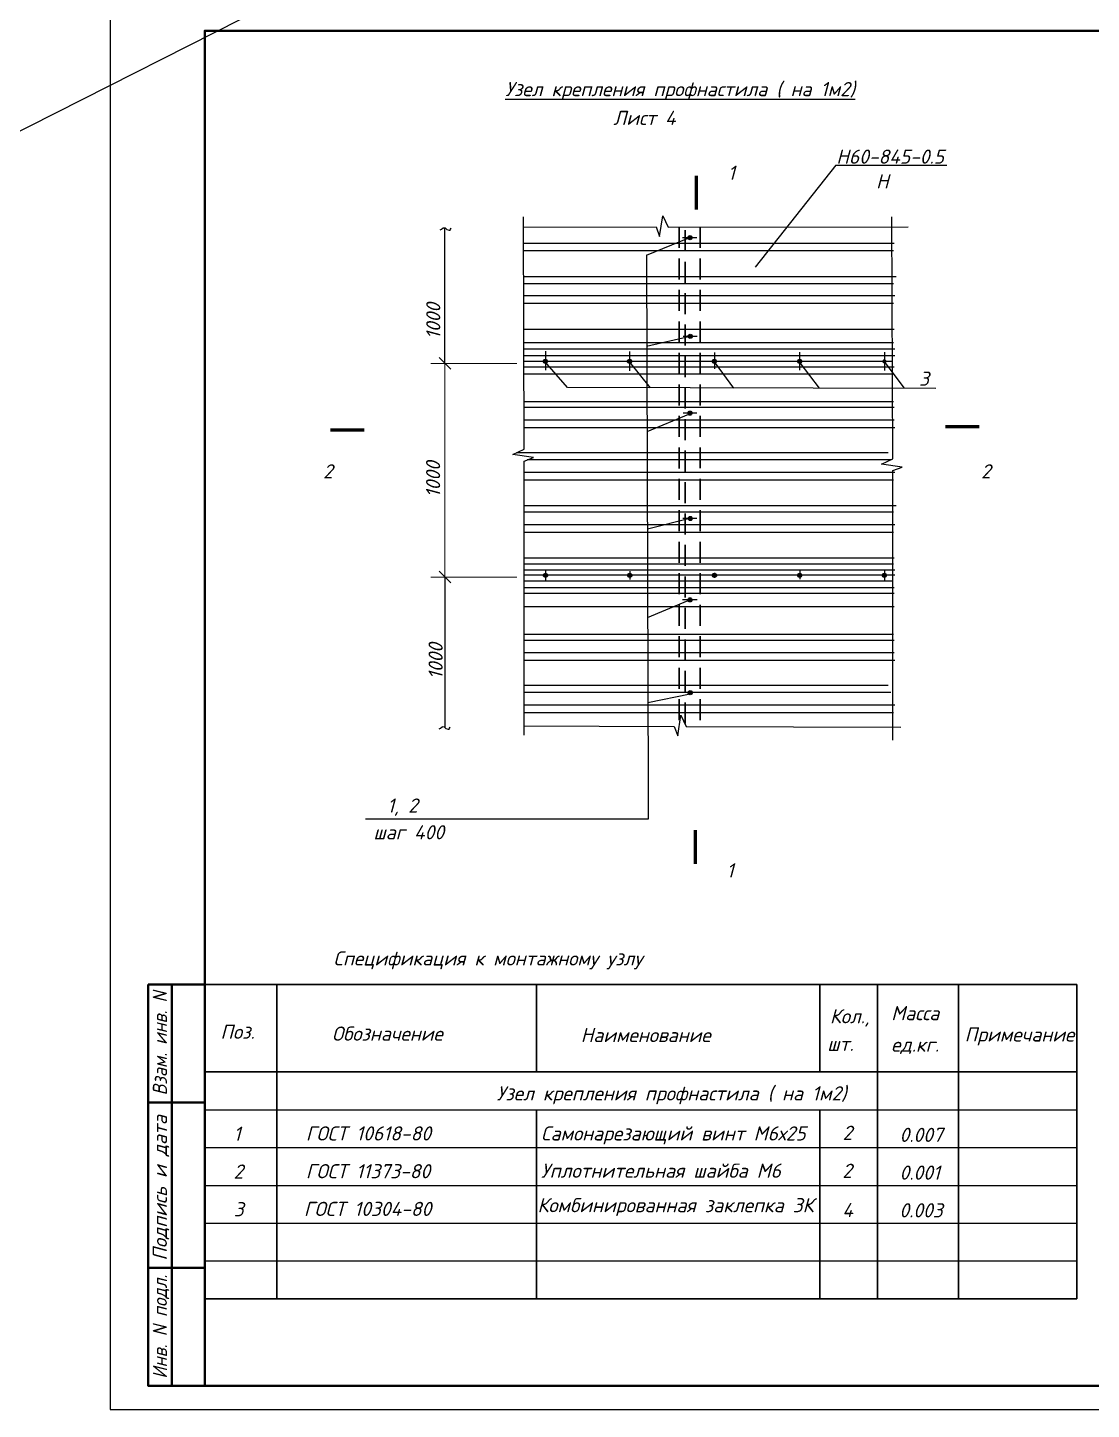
# Model space of a CAD drawing. Extents: x 108150 to 142535, y -18867 to -9422.
# Drawn here: x 138613.8 to 138839.1, y -16848.3 to -16555.7 of the extents above; entities that cross this region are included whole.
import ezdxf
from ezdxf.enums import TextEntityAlignment as Align

# ---------------------------------------------------------------- set-up
doc = ezdxf.new("R2010")
doc.units = 0
doc.header["$MEASUREMENT"] = 0
doc.header["$PDMODE"] = 32
doc.header["$PDSIZE"] = 0.6
doc.linetypes.add('DASHED2', pattern=[9.525, 6.35, -3.175])
doc.layers.add('1', color=4, linetype='Continuous', lineweight=40)
doc.styles.add('ГОСТ', font='isocpeur.ttf', dxfattribs={"oblique": 15, "height": 2.5})
doc.styles.add('ГОСТ -3', font='isocpeui.ttf', dxfattribs={"height": 3})
doc.dimstyles.new('M100', dxfattribs={"dimscale": 1, "dimtxt": 2.5, "dimasz": 2.5, "dimexe": 3, "dimexo": 1, "dimgap": 1, "dimtad": 1, "dimdec": 0, "dimlfac": 100, "dimtxsty": 'ГОСТ', "dimblk": 'OBLIQUE', "dimcen": 2.5, "dimdle": 3, "dimclrd": 8, "dimclre": 8, "dimclrt": 2, "dimaunit": 1, "dimadec": 1, "dimazin": 2, "dimtfac": 1, "dimtdec": 0, "dimtmove": 0, "dimatfit": 3, "dimfxl": 3, "dimlwd": 20, "dimlwe": 20, "dimarcsym": 0})
doc.dimstyles.new('м100', dxfattribs={"dimtxt": 2.5, "dimasz": 2.5, "dimexe": 2, "dimexo": 0.625, "dimtad": 1, "dimdec": 0, "dimlfac": 100, "dimtxsty": 'Standard', "dimblk": 'OBLIQUE', "dimcen": -2.5, "dimdle": 2, "dimadec": 0, "dimazin": 0, "dimtfac": 1, "dimtdec": 0, "dimtmove": 0, "dimatfit": 3, "dimfxl": 1, "dimarcsym": 0})

# ---------------------------------------------------------------- blocks, each defined once
blk = doc.blocks.new('_Oblique')
at = {"color": 0, "linetype": 'ByBlock', "lineweight": -2}
blk.add_line((-0.5, -0.5), (0.5, 0.5), dxfattribs=at)
blk = doc.blocks.new('*D2766')
at = {"color": 8, "lineweight": 20, "transparency": 16777216}
for p, q in [((138702.2, -16623.78), (138702.2, -16675.05)), ((138717.43, -16626.78), (138699.2, -16626.78)), ((138717.43, -16672.05), (138699.2, -16672.05))]:
    blk.add_line(p, q, dxfattribs=at)
at = {"layer": 'Defpoints', "color": 0, "lineweight": 0, "transparency": 16777216}
for p in [(138718.43, -16626.78), (138702.2, -16672.05), (138718.43, -16672.05)]:
    blk.add_point(p, dxfattribs=at)
at = {"color": 8, "lineweight": 20, "transparency": 16777216, "xscale": 2.5, "yscale": 2.5, "zscale": 2.5}
for p, rotation in [((138702.2, -16626.78), 90), ((138702.2, -16672.05), 270)]:
    blk.add_blockref('_Oblique', p, dxfattribs=dict(at, rotation=rotation))
at = {"color": 2, "transparency": 16777216, "insert": (138699.7, -16651.36), "char_height": 3, "attachment_point": 5, "rotation": 90, "style": 'ГОСТ -3'}
blk.add_mtext('1000', dxfattribs=at)

msp = doc.modelspace()

# ---------------------------------------------------------------- hatches: boundary and pattern name
h = msp.add_hatch(color=7)
h.paths.add_polyline_path([(138754.0725, -16600.6052), (138754.0725, -16600.1749), (138753.6463, -16600.1749, 0.39880813)])
h.paths.add_polyline_path([(138754.5261, -16600.1749, 0.4205889), (138754.0862, -16599.7253, 0.00779136), (138754.0725, -16599.7256), (138754.0725, -16600.1749)])
h.paths.add_polyline_path([(138754.5261, -16600.1749), (138754.0725, -16600.1749), (138754.0725, -16600.6052, 0.00779136), (138754.0862, -16600.6054, 0.40786683)])
h.paths.add_polyline_path([(138754.0725, -16600.1749), (138754.0725, -16599.7256, 0.41144924), (138753.6463, -16600.1749)])
h = msp.add_hatch(color=7)
h.paths.add_polyline_path([(138754.1203, -16621.5033), (138754.1203, -16621.073), (138753.6941, -16621.073, 0.39880813)])
h.paths.add_polyline_path([(138754.5739, -16621.073, 0.4205889), (138754.134, -16620.6235, 0.00779136), (138754.1203, -16620.6237), (138754.1203, -16621.073)])
h.paths.add_polyline_path([(138754.5739, -16621.073), (138754.1203, -16621.073), (138754.1203, -16621.5033, 0.00779136), (138754.134, -16621.5035, 0.40786683)])
h.paths.add_polyline_path([(138754.1203, -16621.073), (138754.1203, -16620.6237, 0.41144924), (138753.6941, -16621.073)])
h = msp.add_hatch(color=7)
h.paths.add_polyline_path([(138723.4581, -16626.7928), (138723.4581, -16626.3626), (138723.0319, -16626.3626, 0.39880813)])
h.paths.add_polyline_path([(138723.9117, -16626.3626, 0.4205889), (138723.4718, -16625.913, 0.00779136), (138723.4581, -16625.9132), (138723.4581, -16626.3626)])
h.paths.add_polyline_path([(138723.9117, -16626.3626), (138723.4581, -16626.3626), (138723.4581, -16626.7928, 0.00779136), (138723.4718, -16626.793, 0.40786683)])
h.paths.add_polyline_path([(138723.4581, -16626.3626), (138723.4581, -16625.9132, 0.41144924), (138723.0319, -16626.3626)])
h = msp.add_hatch(color=7)
h.paths.add_polyline_path([(138741.2682, -16626.7928), (138741.2682, -16626.3626), (138740.842, -16626.3626, 0.39880813)])
h.paths.add_polyline_path([(138741.7218, -16626.3626, 0.4205889), (138741.2819, -16625.913, 0.00779136), (138741.2682, -16625.9132), (138741.2682, -16626.3626)])
h.paths.add_polyline_path([(138741.7218, -16626.3626), (138741.2682, -16626.3626), (138741.2682, -16626.7928, 0.00779136), (138741.2819, -16626.793, 0.40786683)])
h.paths.add_polyline_path([(138741.2682, -16626.3626), (138741.2682, -16625.9132, 0.41144924), (138740.842, -16626.3626)])
h = msp.add_hatch(color=7)
h.paths.add_polyline_path([(138759.2321, -16626.8024), (138759.2321, -16626.3721), (138758.8059, -16626.3721, 0.39880813)])
h.paths.add_polyline_path([(138759.6857, -16626.3721, 0.4205889), (138759.2458, -16625.9225, 0.00779136), (138759.2321, -16625.9228), (138759.2321, -16626.3721)])
h.paths.add_polyline_path([(138759.6857, -16626.3721), (138759.2321, -16626.3721), (138759.2321, -16626.8024, 0.00779136), (138759.2458, -16626.8026, 0.40786683)])
h.paths.add_polyline_path([(138759.2321, -16626.3721), (138759.2321, -16625.9228, 0.41144924), (138758.8059, -16626.3721)])
h = msp.add_hatch(color=7)
h.paths.add_polyline_path([(138777.2868, -16626.8024), (138777.2868, -16626.3721), (138776.8606, -16626.3721, 0.39880813)])
h.paths.add_polyline_path([(138777.7404, -16626.3721, 0.4205889), (138777.3005, -16625.9225, 0.00779136), (138777.2868, -16625.9228), (138777.2868, -16626.3721)])
h.paths.add_polyline_path([(138777.7404, -16626.3721), (138777.2868, -16626.3721), (138777.2868, -16626.8024, 0.00779136), (138777.3005, -16626.8026, 0.40786683)])
h.paths.add_polyline_path([(138777.2868, -16626.3721), (138777.2868, -16625.9228, 0.41144924), (138776.8606, -16626.3721)])
h = msp.add_hatch(color=7)
h.paths.add_polyline_path([(138795.2226, -16626.8024), (138795.2226, -16626.3721), (138794.7964, -16626.3721, 0.39880813)])
h.paths.add_polyline_path([(138795.6762, -16626.3721, 0.4205889), (138795.2363, -16625.9225, 0.00779136), (138795.2226, -16625.9228), (138795.2226, -16626.3721)])
h.paths.add_polyline_path([(138795.6762, -16626.3721), (138795.2226, -16626.3721), (138795.2226, -16626.8024, 0.00779136), (138795.2363, -16626.8026, 0.40786683)])
h.paths.add_polyline_path([(138795.2226, -16626.3721), (138795.2226, -16625.9228, 0.41144924), (138794.7964, -16626.3721)])
h = msp.add_hatch(color=7)
h.paths.add_polyline_path([(138754.0725, -16637.7578), (138754.0725, -16637.3275), (138753.6463, -16637.3275, 0.39880813)])
h.paths.add_polyline_path([(138754.5261, -16637.3275, 0.4205889), (138754.0862, -16636.8779, 0.00779136), (138754.0725, -16636.8782), (138754.0725, -16637.3275)])
h.paths.add_polyline_path([(138754.5261, -16637.3275), (138754.0725, -16637.3275), (138754.0725, -16637.7578, 0.00779136), (138754.0862, -16637.758, 0.40786683)])
h.paths.add_polyline_path([(138754.0725, -16637.3275), (138754.0725, -16636.8782, 0.41144924), (138753.6463, -16637.3275)])
h = msp.add_hatch(color=7)
h.paths.add_polyline_path([(138754.1203, -16660.0775), (138754.1203, -16659.6472), (138753.6941, -16659.6472, 0.39880813)])
h.paths.add_polyline_path([(138754.5739, -16659.6472, 0.4205889), (138754.134, -16659.1976, 0.00779136), (138754.1203, -16659.1978), (138754.1203, -16659.6472)])
h.paths.add_polyline_path([(138754.5739, -16659.6472), (138754.1203, -16659.6472), (138754.1203, -16660.0775, 0.00779136), (138754.134, -16660.0777, 0.40786683)])
h.paths.add_polyline_path([(138754.1203, -16659.6472), (138754.1203, -16659.1978, 0.41144924), (138753.6941, -16659.6472)])
h = msp.add_hatch(color=7)
h.paths.add_polyline_path([(138723.4732, -16672.1082), (138723.4732, -16671.6779), (138723.047, -16671.6779, 0.39880813)])
h.paths.add_polyline_path([(138723.9268, -16671.6779, 0.4205889), (138723.4869, -16671.2284, 0.00779136), (138723.4732, -16671.2286), (138723.4732, -16671.6779)])
h.paths.add_polyline_path([(138723.9268, -16671.6779), (138723.4732, -16671.6779), (138723.4732, -16672.1082, 0.00779136), (138723.4869, -16672.1084, 0.40786683)])
h.paths.add_polyline_path([(138723.4732, -16671.6779), (138723.4732, -16671.2286, 0.41144924), (138723.047, -16671.6779)])
h = msp.add_hatch(color=7)
h.paths.add_polyline_path([(138741.3198, -16672.1082), (138741.3198, -16671.6779), (138740.8936, -16671.6779, 0.39880813)])
h.paths.add_polyline_path([(138741.7735, -16671.6779, 0.4205889), (138741.3336, -16671.2284, 0.00779136), (138741.3198, -16671.2286), (138741.3198, -16671.6779)])
h.paths.add_polyline_path([(138741.7735, -16671.6779), (138741.3198, -16671.6779), (138741.3198, -16672.1082, 0.00779136), (138741.3336, -16672.1084, 0.40786683)])
h.paths.add_polyline_path([(138741.3198, -16671.6779), (138741.3198, -16671.2286, 0.41144924), (138740.8936, -16671.6779)])
h = msp.add_hatch(color=7)
h.paths.add_polyline_path([(138759.2412, -16672.1082), (138759.2412, -16671.6779), (138758.815, -16671.6779, 0.39880813)])
h.paths.add_polyline_path([(138759.6949, -16671.6779, 0.4205889), (138759.255, -16671.2284, 0.00779136), (138759.2412, -16671.2286), (138759.2412, -16671.6779)])
h.paths.add_polyline_path([(138759.6949, -16671.6779), (138759.2412, -16671.6779), (138759.2412, -16672.1082, 0.00779136), (138759.255, -16672.1084, 0.40786683)])
h.paths.add_polyline_path([(138759.2412, -16671.6779), (138759.2412, -16671.2286, 0.41144924), (138758.815, -16671.6779)])
h = msp.add_hatch(color=7)
h.paths.add_polyline_path([(138777.2954, -16672.1082), (138777.2954, -16671.6779), (138776.8692, -16671.6779, 0.39880813)])
h.paths.add_polyline_path([(138777.749, -16671.6779, 0.4205889), (138777.3091, -16671.2284, 0.00779136), (138777.2954, -16671.2286), (138777.2954, -16671.6779)])
h.paths.add_polyline_path([(138777.749, -16671.6779), (138777.2954, -16671.6779), (138777.2954, -16672.1082, 0.00779136), (138777.3091, -16672.1084, 0.40786683)])
h.paths.add_polyline_path([(138777.2954, -16671.6779), (138777.2954, -16671.2286, 0.41144924), (138776.8692, -16671.6779)])
h = msp.add_hatch(color=7)
h.paths.add_polyline_path([(138795.224, -16672.1082), (138795.224, -16671.6779), (138794.7978, -16671.6779, 0.39880813)])
h.paths.add_polyline_path([(138795.6776, -16671.6779, 0.4205889), (138795.2377, -16671.2284, 0.00779136), (138795.224, -16671.2286), (138795.224, -16671.6779)])
h.paths.add_polyline_path([(138795.6776, -16671.6779), (138795.224, -16671.6779), (138795.224, -16672.1082, 0.00779136), (138795.2377, -16672.1084, 0.40786683)])
h.paths.add_polyline_path([(138795.224, -16671.6779), (138795.224, -16671.2286, 0.41144924), (138794.7978, -16671.6779)])
h = msp.add_hatch(color=7)
h.paths.add_polyline_path([(138754.0725, -16677.3152), (138754.0725, -16676.885), (138753.6463, -16676.885, 0.39880813)])
h.paths.add_polyline_path([(138754.5261, -16676.885, 0.4205889), (138754.0862, -16676.4354, 0.00779136), (138754.0725, -16676.4356), (138754.0725, -16676.885)])
h.paths.add_polyline_path([(138754.5261, -16676.885), (138754.0725, -16676.885), (138754.0725, -16677.3152, 0.00779136), (138754.0862, -16677.3154, 0.40786683)])
h.paths.add_polyline_path([(138754.0725, -16676.885), (138754.0725, -16676.4356, 0.41144924), (138753.6463, -16676.885)])
h = msp.add_hatch(color=7)
h.paths.add_polyline_path([(138754.1203, -16696.9702), (138754.1203, -16696.5399), (138753.6941, -16696.5399, 0.39880813)])
h.paths.add_polyline_path([(138754.5739, -16696.5399, 0.4205889), (138754.134, -16696.0903, 0.00779136), (138754.1203, -16696.0905), (138754.1203, -16696.5399)])
h.paths.add_polyline_path([(138754.5739, -16696.5399), (138754.1203, -16696.5399), (138754.1203, -16696.9702, 0.00779136), (138754.134, -16696.9704, 0.40786683)])
h.paths.add_polyline_path([(138754.1203, -16696.5399), (138754.1203, -16696.0905, 0.41144924), (138753.6941, -16696.5399)])

# ---------------------------------------------------------------- linework, layer by layer
at = {"color": 7}
for p, q in [((138784.9922, -16584.7663, -754.4947), (138767.8574, -16606.3872, -754.4947)), ((138784.9922, -16584.7663, -754.4947), (138808.4563, -16584.7663, -754.4947)), ((138702.2007, -16626.8154, -754.4947), (138702.2007, -16598.0825, -754.4947)), ((138797.2927, -16601.405, -754.4947), (138718.8654, -16601.405, -754.4947)), ((138753.6171, -16600.3649, -754.4947), (138744.8368, -16603.9515, -754.4947)), ((138755.5487, -16600.1654, -754.4947), (138752.4998, -16600.1654, -754.4947)), ((138797.1543, -16602.9283, -754.4947), (138718.869, -16602.9283, -754.4947)), ((138744.8403, -16603.794, -754.4947), (138745.1969, -16716.9376, -754.4947)), ((138797.7079, -16608.42, -754.4947), (138718.8818, -16608.42, -754.4947)), ((138797.1543, -16609.9192, -754.4947), (138718.8853, -16609.9192, -754.4947)), ((138797.4311, -16612.5, -754.4947), (138718.8913, -16612.5, -754.4947)), ((138797.1543, -16614.0724, -754.4947), (138718.8949, -16614.0724, -754.4947)), ((138797.2927, -16619.5877, -754.4947), (138718.9077, -16619.5877, -754.4947)), ((138797.1543, -16622.463, -754.4947), (138718.9144, -16622.463, -754.4947)), ((138754.0862, -16621.0635, -754.4947), (138744.8697, -16623.2011, -754.4947)), ((138755.57, -16621.0635, -754.4947), (138752.6024, -16621.0635, -754.4947)), ((138797.4311, -16623.7746, -754.4947), (138718.9175, -16623.7746, -754.4947)), ((138797.4311, -16625.1773, -754.4947), (138718.9207, -16625.1773, -754.4947)), ((138723.4581, -16624.2178, -754.4947), (138723.4581, -16628.2529, -754.4947)), ((138741.3092, -16624.2825, -754.4947), (138741.3092, -16628.361, -754.4947)), ((138759.2458, -16624.4956, -754.4947), (138759.2458, -16627.9555, -754.4947)), ((138777.3005, -16624.4213, -754.4947), (138777.3005, -16628.2221, -754.4947)), ((138795.2363, -16624.4211, -754.4947), (138795.2363, -16628.2984, -754.4947)), ((138796.8775, -16626.3626, -754.4947), (138718.9235, -16626.3626, -754.4947)), ((138797.2927, -16627.604, -754.4947), (138718.9264, -16627.604, -754.4947)), ((138797.2927, -16629.1022, -754.4947), (138718.9299, -16629.1022, -754.4947)), ((138728.1658, -16631.916, -754.4947), (138723.3181, -16626.3538, -754.4947)), ((138745.7267, -16631.9768, -754.4947), (138741.356, -16626.5621, -754.4947)), ((138763.3688, -16632.0291, -754.4947), (138759.4671, -16626.7118, -754.4947)), ((138781.5073, -16632.013, -754.4947), (138777.4088, -16626.6757, -754.4947)), ((138799.53, -16632.0225, -754.4947), (138795.4239, -16626.5693, -754.4947)), ((138806.1585, -16632.1014, -754.4947), (138728.1658, -16631.916, -754.4947)), ((138797.1543, -16634.9186, -754.4947), (138718.9434, -16634.9186, -754.4947)), ((138797.2927, -16636.165, -754.4947), (138718.9463, -16636.165, -754.4947)), ((138753.7536, -16637.6049, -754.4947), (138744.9546, -16641.2821, -754.4947)), ((138755.5447, -16637.318, -754.4947), (138752.6255, -16637.318, -754.4947)), ((138797.2927, -16638.7962, -754.4947), (138718.9524, -16638.7962, -754.4947)), ((138797.4311, -16640.4581, -754.4947), (138718.9563, -16640.4581, -754.4947)), ((138796.0471, -16645.7205, -754.4947), (138717.3436, -16645.7205, -754.4947)), ((138796.6007, -16647.2439, -754.4947), (138719.5755, -16647.2439, -754.4947)), ((138797.4311, -16649.8751, -754.4947), (138718.9601, -16649.8751, -754.4947)), ((138797.1543, -16651.537, -754.4947), (138718.9609, -16651.537, -754.4947)), ((138797.7079, -16656.9379, -754.4947), (138718.9634, -16656.9379, -754.4947)), ((138797.1543, -16658.3228, -754.4947), (138718.964, -16658.3228, -754.4947)), ((138797.4311, -16660.954, -754.4947), (138718.9653, -16660.954, -754.4947)), ((138754.0331, -16659.6377, -754.4947), (138745.0582, -16661.9343, -754.4947)), ((138755.5117, -16659.6377, -754.4947), (138752.5544, -16659.6377, -754.4947)), ((138797.1543, -16662.6158, -754.4947), (138718.966, -16662.6158, -754.4947)), ((138797.2927, -16668.0168, -754.4947), (138718.9686, -16668.0168, -754.4947)), ((138797.1543, -16669.3273, -754.4947), (138718.9692, -16669.3273, -754.4947)), ((138702.2115, -16672.0208, -754.4947), (138702.2115, -16703.9607, -754.4947)), ((138797.4311, -16670.5737, -754.4947), (138718.9697, -16670.5737, -754.4947)), ((138797.4311, -16671.6684, -754.4947), (138718.9703, -16671.6684, -754.4947)), ((138796.8775, -16672.9045, -754.4947), (138718.9708, -16672.9045, -754.4947)), ((138724.8646, -16671.6684, -754.4947), (138721.9073, -16671.6684, -754.4947)), ((138723.4869, -16670.5616, -754.4947), (138723.4869, -16672.749, -754.4947)), ((138742.7113, -16671.6684, -754.4947), (138739.7539, -16671.6684, -754.4947)), ((138741.3336, -16670.7957, -754.4947), (138741.3336, -16672.5652, -754.4947)), ((138760.6327, -16671.6684, -754.4947), (138757.6754, -16671.6684, -754.4947)), ((138759.255, -16671.163, -754.4947), (138759.255, -16672.2284, -754.4947)), ((138778.6868, -16671.6684, -754.4947), (138775.7295, -16671.6684, -754.4947)), ((138777.3091, -16670.7577, -754.4947), (138777.3091, -16672.5046, -754.4947)), ((138796.6154, -16671.6684, -754.4947), (138793.6581, -16671.6684, -754.4947)), ((138795.233, -16670.4506, -754.4947), (138795.2422, -16672.825, -754.4947)), ((138797.2927, -16674.315, -754.4947), (138718.9715, -16674.315, -754.4947)), ((138797.2927, -16675.5101, -754.4947), (138718.972, -16675.5101, -754.4947)), ((138797.2927, -16678.3829, -754.4947), (138718.9734, -16678.3829, -754.4947)), ((138753.6271, -16677.0939, -754.4947), (138744.9931, -16680.6474, -754.4947)), ((138755.594, -16676.8754, -754.4947), (138752.4931, -16676.8754, -754.4947)), ((138797.1543, -16684.2051, -754.4947), (138718.9761, -16684.2051, -754.4947)), ((138797.2927, -16685.4515, -754.4947), (138718.9767, -16685.4515, -754.4947)), ((138797.2927, -16688.0827, -754.4947), (138718.9779, -16688.0827, -754.4947)), ((138797.4311, -16689.7445, -754.4947), (138718.9787, -16689.7445, -754.4947)), ((138796.0471, -16695.007, -754.4947), (138718.9811, -16695.007, -754.4947)), ((138796.6007, -16696.5304, -754.4947), (138718.9818, -16696.5304, -754.4947)), ((138797.4311, -16699.1616, -754.4947), (138718.9831, -16699.1616, -754.4947)), ((138754.0862, -16696.8723, -754.4947), (138745.1857, -16698.6782, -754.4947)), ((138797.1543, -16700.8234, -754.4947), (138718.9838, -16700.8234, -754.4947)), ((138745.1977, -16717.0035, -754.4947), (138745.1977, -16723.2895, -754.4947)), ((138745.1977, -16723.2895, -754.4947), (138685.3464, -16723.2895, -754.4947))]:
    msp.add_line(p, q, dxfattribs=at)
at = {"color": 7, "linetype": 'DASHED2', "lineweight": 30, "ltscale": 0.7}
for p, q in [((138751.8021, -16597.9, -754.4947), (138751.8021, -16703.5277, -754.4947)), ((138753.0823, -16598.5773, -754.4947), (138753.0823, -16703.6795, -754.4947)), ((138756.2091, -16597.8961, -754.4947), (138756.2091, -16703.6855, -754.4947))]:
    msp.add_line(p, q, dxfattribs=at)
at = {"color": 7, "lineweight": 25}
for p, q in [((138651.3475, -16758.334, -754.4947), (138639.3475, -16758.334, -754.4947)), ((138639.3475, -16843.334, -754.4947), (138639.3475, -16758.334, -754.4947)), ((138651.3475, -16843.334, -754.4947), (138639.3475, -16843.334, -754.4947))]:
    msp.add_line(p, q, dxfattribs=at)
at = {"color": 7, "lineweight": 40}
for p, q in [((138644.3475, -16843.334, -754.4947), (138644.3475, -16758.334, -754.4947)), ((138651.3475, -16783.334, -754.4947), (138639.3475, -16783.334, -754.4947)), ((138651.3475, -16818.334, -754.4947), (138639.3475, -16818.334, -754.4947))]:
    msp.add_line(p, q, dxfattribs=at)
at = {"color": 7, "lineweight": 30}
for p, q in [((138651.3475, -16758.334, -754.4947), (138835.9667, -16758.334, -754.4947)), ((138666.5996, -16824.8914, -754.4947), (138666.5996, -16758.334, -754.4947)), ((138721.5996, -16776.844, -754.4947), (138721.5996, -16758.334, -754.4947)), ((138781.5996, -16776.844, -754.4947), (138781.5996, -16758.334, -754.4947)), ((138793.771, -16824.8914, -754.4947), (138793.771, -16758.334, -754.4947)), ((138810.9667, -16824.8914, -754.4947), (138810.9667, -16758.334, -754.4947)), ((138835.9667, -16824.8914, -754.4947), (138835.9667, -16758.334, -754.4947)), ((138651.3475, -16776.844, -754.4947), (138835.9667, -16776.844, -754.4947)), ((138721.5996, -16824.8914, -754.4947), (138721.5996, -16784.8914, -754.4947)), ((138781.5996, -16824.8914, -754.4947), (138781.5996, -16784.8914, -754.4947)), ((138651.3475, -16824.8914, -754.4947), (138835.9667, -16824.8914, -754.4947))]:
    msp.add_line(p, q, dxfattribs=at)
at = {"color": 7, "lineweight": -3}
for p, q in [((138651.3475, -16784.8914, -754.4947), (138835.9667, -16784.8914, -754.4947)), ((138651.3475, -16792.8914, -754.4947), (138835.9667, -16792.8914, -754.4947)), ((138651.3475, -16800.8914, -754.4947), (138835.9667, -16800.8914, -754.4947)), ((138651.3475, -16808.8914, -754.4947), (138836.0797, -16808.8914, -754.4947)), ((138651.3475, -16816.8914, -754.4947), (138836.0797, -16816.8914, -754.4947))]:
    msp.add_line(p, q, dxfattribs=at)
at = {"color": 7, "lineweight": 25, "elevation": -754.4947}
msp.add_lwpolyline([(138631.3475, -16848.334), (139051.3475, -16848.334), (139051.3475, -16551.334), (138631.3475, -16551.334)], close=True, dxfattribs=at)
at = {"color": 7, "lineweight": 40, "elevation": -754.4947}
for points in [[(138651.3475, -16843.334), (139046.3475, -16843.334), (139046.3475, -16556.334), (138651.3475, -16556.334)], [(138639.3475, -16758.334), (138651.3475, -16758.334), (138651.3475, -16843.334), (138639.3475, -16843.334)]]:
    msp.add_lwpolyline(points, close=True, dxfattribs=at)
at = {"color": 7, "lineweight": 30, "elevation": -754.4947}
for points in [[(138755.4005, -16594.2258, 0.72, 0.72, 0), (138755.4005, -16587.0258, 0.72, 0.72, 0), (138755.4005, -16589.4258, 0, 0.96, 0), (138760.2005, -16589.4258, 0, 0, 0), (138767.4005, -16589.4258, 0, 0, 0)], [(138685.1632, -16640.869, 0.72, 0.72, 0), (138677.9632, -16640.869, 0.72, 0.72, 0), (138680.3632, -16640.869, 0, 0.96, 0), (138680.3632, -16645.669, 0, 0, 0), (138680.3632, -16652.869, 0, 0, 0)], [(138808.1619, -16640.1967, 0.72, 0.72, 0), (138815.3619, -16640.1967, 0.72, 0.72, 0), (138812.9619, -16640.1967, 0, 0.96, 0), (138812.9619, -16644.9967, 0, 0, 0), (138812.9619, -16652.1967, 0, 0, 0)], [(138755.2134, -16725.6142, 0.72, 0.72, 0), (138755.2134, -16732.8142, 0.72, 0.72, 0), (138755.2134, -16730.4142, 0, 0.96, 0), (138760.0134, -16730.4142, 0, 0, 0), (138767.2134, -16730.4142, 0, 0, 0)]]:
    msp.add_lwpolyline(points, format="xyseb", dxfattribs=at)
at = {"color": 7, "elevation": -754.4947}
for points in [[(138718.986, -16705.5096), (138718.959, -16647.4667), (138720.9496, -16646.7472), (138716.5815, -16646.0728), (138718.9668, -16644.9703), (138718.8522, -16595.7281)], [(138718.8574, -16597.9229), (138746.9357, -16597.8943), (138747.6552, -16599.8849), (138748.3296, -16595.5168), (138749.4321, -16597.9021), (138800.2643, -16597.857)], [(138797.0516, -16706.5865), (138797.0167, -16649.4988), (138799.0073, -16648.7793), (138794.6392, -16648.1049), (138797.0245, -16647.0024), (138796.8402, -16595.7429)], [(138701.1863, -16598.4995), (138701.3541, -16598.4217), (138701.466, -16598.3558), (138701.7944, -16598.0931), (138702.0476, -16598.0522), (138702.2543, -16598.0931), (138702.5846, -16598.4514), (138703.1027, -16598.5997), (138703.3054, -16598.5527), (138703.3995, -16598.3866), (138703.5025, -16598.1588), (138703.5025, -16598.1588)], [(138718.9851, -16703.5795), (138750.7534, -16703.6694), (138751.4729, -16705.66), (138752.1473, -16701.2919), (138753.2498, -16703.6772), (138798.724, -16703.8042)], [(138700.9686, -16704.1774), (138701.1365, -16704.0996), (138701.2483, -16704.0336), (138701.5767, -16703.771), (138701.8299, -16703.7301), (138702.0366, -16703.771), (138702.3669, -16704.1292), (138702.885, -16704.2776), (138703.0877, -16704.2306), (138703.1818, -16704.0645), (138703.2848, -16703.8367), (138703.2848, -16703.8367)]]:
    msp.add_lwpolyline(points, dxfattribs=at)
at = {"color": 7}
for centre in [(138754.0862, -16600.1654, -754.4947), (138754.134, -16621.0635, -754.4947), (138723.4718, -16626.353, -754.4947), (138741.2819, -16626.353, -754.4947), (138759.2458, -16626.3626, -754.4947), (138777.3005, -16626.3626, -754.4947), (138754.0862, -16637.318, -754.4947), (138754.134, -16659.6377, -754.4947), (138723.4869, -16671.6684, -754.4947), (138741.3336, -16671.6684, -754.4947), (138759.255, -16671.6684, -754.4947), (138777.3091, -16671.6684, -754.4947), (138795.2377, -16671.6684, -754.4947), (138754.0862, -16676.8754, -754.4947), (138754.134, -16696.5304, -754.4947)]:
    msp.add_circle(centre, 0.44, dxfattribs=at)

# ---------------------------------------------------------------- texts
at = {"color": 7, "lineweight": -3, "style": 'ГОСТ -3'}
for s, p in [('%%UУзел крепления профнастила ( на 1м2)', (138714.9752, -16570.1931, -754.4947)), ('Н', (138793.479, -16589.7295, -754.4947)), ('1, 2', (138689.9674, -16721.9346, -754.4947)), ('Спецификация к монтажному узлу', (138678.5953, -16754.3133, -754.4947)), ('Кол., ', (138783.712, -16766.5658, -754.4947)), ('Масса', (138796.682, -16765.9086, -754.4947)), ('Поз.', (138654.6687, -16769.842, -754.4947)), ('Обозначение', (138678.2805, -16770.2467, -754.4947)), ('Наименование', (138730.9473, -16770.5463, -754.4947)), ('Примечание', (138812.2279, -16770.4292, -754.4947)), ('шт. ', (138783.145, -16772.4092, -754.4947)), ('ед.кг.', (138796.682, -16772.5753, -754.4947)), ('Узел крепления профнастила ( на 1м2)', (138713.1618, -16782.9007, -754.4947)), ('1', (138657.4409, -16791.4594, -754.4947)), ('    ГОСТ 10618-80', (138665.1104, -16791.3919, -754.4947)), ('Самонарезающий винт М6х25', (138722.5487, -16791.3885, -754.4947)), ('2', (138786.3955, -16791.2502, -754.4947)), ('0.007', (138798.4557, -16791.6899, -754.4947)), ('2', (138657.4409, -16799.4594, -754.4947)), ('    ГОСТ 11373-80', (138665.1104, -16799.3919, -754.4947)), ('Уплотнительная шайба М6', (138722.5487, -16799.2786, -754.4947)), ('2', (138786.3275, -16799.297, -754.4947)), ('0.001', (138798.4557, -16799.6899, -754.4947)), ('3', (138657.4792, -16807.4405, -754.4947)), ('   ГОСТ 10304-80', (138666.6033, -16807.3729, -754.4947)), ('Комбинированная заклепка 3К ', (138721.7995, -16806.584, -754.4947)), ('4', (138786.3275, -16807.6003, -754.4947)), ('0.003', (138798.4178, -16807.671, -754.4947))]:
    msp.add_text(s, height=3, dxfattribs=at).set_placement(p)
at = {"color": 7, "lineweight": 15, "style": 'ГОСТ -3'}
for s, p in [('Лист 4', (138737.8559, -16576.2877, -754.4947)), ('1', (138762.1004, -16587.9099, -754.4947)), ('2', (138676.3928, -16651.1616, -754.4947)), ('2', (138815.6952, -16651.1616, -754.4947)), ('1', (138761.8265, -16735.6633, -754.4947))]:
    msp.add_text(s, height=3, dxfattribs=at).set_placement(p)
at = {"color": 7, "style": 'ГОСТ -3'}
msp.add_text('Н60-845-0.5', height=3, dxfattribs=at).set_placement((138785.0617, -16584.4901, -754.4947))
msp.add_text('1000', height=3, rotation=90, dxfattribs=at).set_placement((138701.2301, -16621.6691, -754.4947))
at = {"color": 7, "ltscale": 5, "style": 'ГОСТ -3'}
for s, p in [('3', (138802.5768, -16631.518, -754.4947)), ('шаг 400', (138687.0606, -16727.5987, -754.4947))]:
    msp.add_text(s, height=3, dxfattribs=at).set_placement(p)
msp.add_text('1000', height=3, rotation=90, dxfattribs=at).set_placement((138701.7265, -16693.7006, -754.4947))
at = {"color": 7, "lineweight": 25, "style": 'ГОСТ -3'}
for s, width, p, p2 in [('Взам. инв. N', 0.897376, (138643.3475, -16781.834, -754.4947), (138643.3475, -16759.834, -754.4947)), ('Инв. N подл.', 0.931934, (138643.3475, -16841.834, -754.4947), (138643.3475, -16819.834, -754.4947))]:
    msp.add_text(s, height=3, rotation=90, dxfattribs=dict(at, width=width)).set_placement(p, p2, align=Align.FIT)
msp.add_text('Подпись и дата', height=3, rotation=90, dxfattribs=at).set_placement((138643.3475, -16816.834, -754.4947))

# ---------------------------------------------------------------- dimensions: what is measured, and where the dimension line sits
at = {"color": 7}
dim = msp.add_linear_dim(base=(138702.1982, -16672.0462, -754.4947), p1=(138718.4254, -16626.779, -754.4947), p2=(138718.4254, -16672.0462, -754.4947), angle=270, text='1000', dimstyle='M100', override={"dimscale": 1, "dimtxsty": 'ГОСТ -3', "dimfxl": 0.18}, dxfattribs=at)
dim.commit()
dim.dimension.update_dxf_attribs({"geometry": '*D2766', "text_midpoint": (138702.1982, -16651.3638, -754.4947), "dimtype": 160})

# ---------------------------------------------------------------- leaders
at = {"layer": '1', "color": 0, "lineweight": 20}
msp.add_leader([(138524.1827, -16622.1625, -754.4947), (138532.3149, -16614.9975, -754.4947), (138560.5607, -16614.9975, -754.4947)], dimstyle='м100', override={"dimasz": 250, "dimgap": 50, "dimtad": 0, "dimldrblk": 'Open30', "dimfxl": 1.25, "dimarcsym": 1}, dxfattribs=at)

doc.saveas('drawing.dxf')
